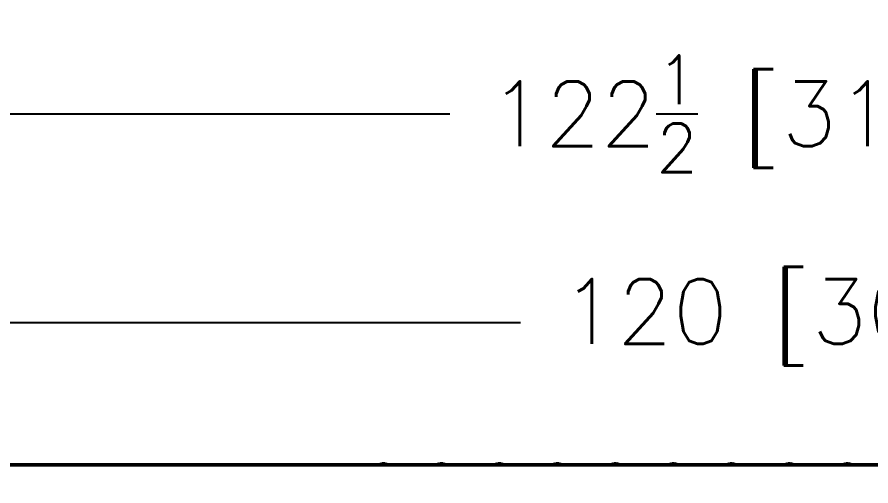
# Model space of a CAD drawing. Header units: inches. Extents: x 31 to 195, y 77 to 126.
# Drawn here: x 112.07 to 131.81, y 92.95 to 103.79 of the extents above; entities that cross this region are included whole.
import ezdxf

# ---------------------------------------------------------------- set-up
doc = ezdxf.new("R2010")
doc.units = ezdxf.units.IN
doc.header["$LTSCALE"] = 8
doc.header["$MEASUREMENT"] = 0
doc.layers.add('Visible (ANSI)', color=7, linetype='Continuous', lineweight=50)
doc.styles.get("Standard").update_dxf_attribs({"font": 'romans.shx'})
doc.dimstyles.get("Standard").update_dxf_attribs({"dimtxt": 1.5, "dimasz": 0.75, "dimexe": 0.5, "dimexo": 0.5, "dimgap": 0.5, "dimtad": 0, "dimtih": 1, "dimtoh": 1, "dimdec": 5, "dimzin": 0, "dimdsep": 46, "dimlunit": 5, "dimtxsty": 'Standard', "dimcen": 0, "dimclrd": 256, "dimclre": 256, "dimclrt": 256, "dimadec": 0, "dimazin": 0, "dimtfac": 0.75, "dimtdec": 5, "dimtofl": 0, "dimtmove": 0, "dimatfit": 3, "dimfxl": 0, "dimtolj": 1, "dimtzin": 0, "dimlwd": -1, "dimlwe": -1, "dimarcsym": 0})

# ---------------------------------------------------------------- blocks, each defined once
blk = doc.blocks.new('*D8')
for p, q in [((71.933, 93.938), (71.933, 97.232)), ((191.933, 93.938), (191.933, 97.232)), ((72.683, 96.732), (123.709, 96.732)), ((191.183, 96.732), (137.423, 96.732))]:
    blk.add_line(p, q)
for points in [[(72.683, 96.857), (72.683, 96.607), (71.933, 96.732)], [(191.183, 96.857), (191.183, 96.607), (191.933, 96.732)]]:
    blk.add_solid(points)
at = {"layer": 'Defpoints', "color": 0}
for p in [(191.933, 96.732), (71.933, 93.438), (191.933, 93.438)]:
    blk.add_point(p, dxfattribs=at)
at = {"insert": (130.566, 96.732), "char_height": 1.5, "attachment_point": 5}
blk.add_mtext('\\A1;120 [3048]', dxfattribs=at)
blk = doc.blocks.new('*D9')
for p, q in [((69.433, 91.283), (69.433, 102.052)), ((191.933, 93.938), (191.933, 102.052)), ((70.183, 101.552), (122.073, 101.552)), ((191.183, 101.552), (136.698, 101.552))]:
    blk.add_line(p, q)
for points in [[(70.183, 101.677), (70.183, 101.427), (69.433, 101.552)], [(191.183, 101.677), (191.183, 101.427), (191.933, 101.552)]]:
    blk.add_solid(points)
at = {"layer": 'Defpoints', "color": 0}
for p in [(191.933, 101.552), (191.933, 93.438), (69.433, 90.783)]:
    blk.add_point(p, dxfattribs=at)
at = {"insert": (129.385, 101.552), "char_height": 1.5, "attachment_point": 5}
blk.add_mtext('\\A1;122{\\H0.750000x;\\S1/2;} [3111]', dxfattribs=at)

msp = doc.modelspace()

# ---------------------------------------------------------------- linework, layer by layer
at = {"layer": 'Visible (ANSI)'}
for p, q in [((71.933108, 93.437955), (191.933108, 93.437955)), ((120.514727, 93.457955), (120.571489, 93.457955)), ((121.854727, 93.457955), (121.911489, 93.457955)), ((123.194727, 93.457955), (123.251489, 93.457955)), ((124.534727, 93.457955), (124.591489, 93.457955)), ((125.874727, 93.457955), (125.931489, 93.457955)), ((127.214727, 93.457955), (127.271489, 93.457955)), ((128.554727, 93.457955), (128.611489, 93.457955)), ((129.894727, 93.457955), (129.951489, 93.457955)), ((131.234727, 93.457955), (131.291489, 93.457955))]:
    msp.add_line(p, q, dxfattribs=at)
for centre, start, end in [((120.514727, 93.332955), 90, 122.8598804), ((120.571489, 93.332955), 57.1401196, 90), ((121.854727, 93.332955), 90, 122.8598804), ((121.911489, 93.332955), 57.1401196, 90), ((123.194727, 93.332955), 90, 122.8598804), ((123.251489, 93.332955), 57.1401196, 90), ((124.534727, 93.332955), 90, 122.8598804), ((124.591489, 93.332955), 57.1401196, 90), ((125.874727, 93.332955), 90, 122.8598804), ((125.931489, 93.332955), 57.1401196, 90), ((127.214727, 93.332955), 90, 122.8598804), ((127.271489, 93.332955), 57.1401196, 90), ((128.554727, 93.332955), 90, 122.8598804), ((128.611489, 93.332955), 57.1401196, 90), ((129.894727, 93.332955), 90, 122.8598804), ((129.951489, 93.332955), 57.1401196, 90), ((131.234727, 93.332955), 90, 122.8598804), ((131.291489, 93.332955), 57.1401196, 90)]:
    msp.add_arc(centre, 0.125, start, end, dxfattribs=at)

# ---------------------------------------------------------------- dimensions: what is measured, and where the dimension line sits
for base, p1, picture, middle in [((191.933108, 101.551773), (69.433118, 90.782955), '*D9', (129.385087, 101.551773)), ((191.933108, 96.732035), (71.933108, 93.437955), '*D8', (130.566241, 96.732035))]:
    dim = msp.add_linear_dim(base=base, p1=p1, p2=(191.933108, 93.437955), dimstyle='Standard')
    dim.commit()
    dim.dimension.update_dxf_attribs({"geometry": picture, "text_midpoint": middle, "dimtype": 160})

doc.saveas('drawing.dxf')
